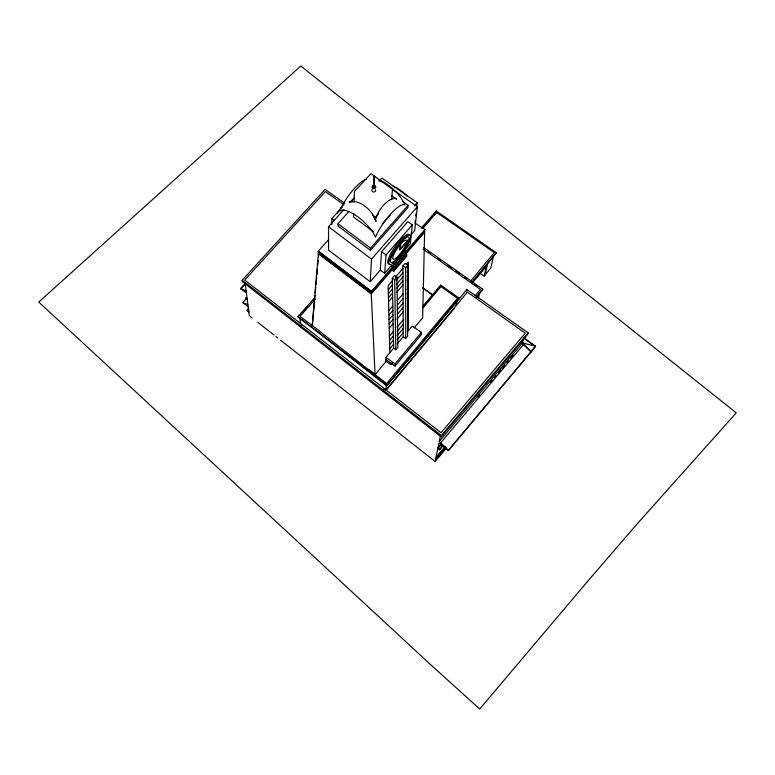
<?xml version="1.0" encoding="UTF-8"?>
<svg xmlns="http://www.w3.org/2000/svg" width="775" height="775" viewBox="0 0 775 775"><rect width="100%" height="100%" fill="white"/><g stroke="black" fill="none" stroke-linecap="round" stroke-linejoin="round"><path stroke-width="1.16" d="M405.645 254.152L406.739 254.888L406.739 256.225L393.729 271.289L392.634 270.543L392.605 269.225L393.71 269.981L393.729 271.289M407.757 265.282L407.65 336.137L405.722 338.433L403.262 336.718L402.913 265.912L405.044 263.442L407.757 265.282L405.635 267.762L405.722 338.433M402.312 201.219L408.134 205.288L407.902 207.613L370.402 250.325L338.055 226.058L337.939 223.684L349.021 211.333M406.371 264.498L408.347 262.202L408.192 330.867L412.261 326.023L421.416 332.359L421.368 334.626L395.095 366.062L385.931 359.6M353.758 213.571L353.662 217.097L373.511 231.696M354.088 201.829L354.369 191.473L371.012 173.697L392.46 189.226L391.666 199.592M373.376 187.046L374.306 187.192L374.47 176.099L373.938 176.438L373.376 187.046L374.306 187.192M373.938 176.438L374.868 176.584M370.402 250.325L370.518 248.097L408.134 205.288M343.897 209.618L328.513 226.717L328.6 250.218L370.237 281.732L371.477 259.141L417.367 206.693L393.632 190.127M375.177 219.683L375.303 217.368L378.578 213.813M328.707 239.514L318.254 251.177L318.293 253.076L371.235 293.173L373.385 290.819L373.492 288.998L392.838 266.648L391.385 265.612L384.681 273.352L380.273 270.184L381.532 251.73L407.824 221.631L412.339 224.798L410.285 243.786L404.482 250.49L404.298 252.379L391.995 266.59M414.092 327.99L422.656 317.798L424.603 232.209L371.264 293.909L375.081 374.79L386.841 360.423M384.681 273.352L386.066 254.956L412.339 224.798M344.642 203.253L325.103 189.429L242.168 280.269L242.343 281.587L441.14 436.829L527.688 334.364L528.153 332.872L466.899 289.54L386.667 385.843L311.376 327.137L312.267 325.442L318.351 253.735L318.825 253.222L320.114 254.181L320.705 253.551M392.673 268.508L392.838 266.648M382.947 391.53L383.073 390.145L384.342 388.624L441.062 432.731L525.285 333.143L467.325 292.107L385.95 389.873L244.697 280.046L325.374 191.599L343.993 204.784M384.284 389.273L384.342 388.624M374.993 374.771L312.267 325.442L314.999 295.353M315.222 292.94L315.764 286.924M315.987 284.522L316.636 277.295M316.859 274.892L317.401 268.877M317.731 265.263L318.167 260.448M318.496 256.835L318.825 253.222M385.882 390.522L386.473 384.235M386.522 383.712L457.492 298.365L440.936 286.605L423.14 307.723M386.667 385.843L459.12 298.201L440.704 285.123L422.918 306.202M400.2 249.269L400.656 244.483L400.278 244.91L399.803 249.899L408.754 239.417L399.823 249.705M415.245 220.73L414.974 223.123L424.942 229.536L405.935 251.517L405.742 253.406L404.298 252.379M415.778 215.925L416.039 213.532M416.572 208.737L417.241 202.73L381.891 178.085L379.052 181.253M417.367 206.693L414.693 230.553L411.031 234.777M424.942 229.536L424.7 231.483L373.385 290.819M472.614 282.042L496.358 252.805L436.228 210.945L434.504 213.832M422.617 228.489L436.509 212.389L494.305 252.64L470.667 281.025M440.568 286.004L440.704 285.123M456.146 305.524L457.134 300.283M458.955 299.073L459.12 298.201M466.589 291.109L466.899 289.54M280.637 340.264L435.153 461.503L438.941 443.087L448.444 450.498L535.486 346.396L524.772 338.491M448.444 450.498L439.28 441.411L440.578 435.075M441.14 436.829L441.411 435.54L528.153 332.872M435.908 457.851L436.722 458.49L435.938 457.686L445.218 446.642M437.817 448.522L439.483 449.82L442.719 445.528M478.417 298.423L479.715 292.543M480.229 273.352L484.133 276.094L486.351 266.058L472.963 282.139M485.121 274.912L487.427 264.527L472.285 282.701M423.751 247.574L482.796 289.22L476.596 297.232M493.568 255.886L490.778 268.102L484.133 276.094M406.836 241.8L406.507 243.176A11.635 2.771 -54.7 0 1 394.853 258.86A11.635 2.771 -54.7 0 1 397.294 248.446A11.635 2.771 -54.7 0 1 406.885 241.568M523.852 337.823L522.214 343.151L439.28 441.411M530.991 352.053L535.564 346.144L524.384 343.48L522.418 342.085M354.252 201.568L349.283 201.723L354.252 201.568A23.124 16.13 52.7 0 1 373.434 215.615L376.117 221.388L375.429 219.809L376.892 215.586A23.599 13.553 -64.1 0 1 392.353 198.787L395.26 198.245L396.48 199.223L391.685 195.813M524.384 343.48L440.83 442.622M475.182 295.75L480.393 289.472L423.14 249.075M475.995 297.435L482.796 289.22M386.657 389.602L454.47 308.101M471.297 282.865L496.358 252.805M393.623 348.178L395.783 349.69L397.875 347.2L396.965 277.111L394.582 275.483L392.276 278.157L393.623 348.178L385.863 357.401L385.979 361.14L390.842 364.56L392.382 362.719M395.095 366.062L395.056 363.872L421.416 332.359M448.502 450.256L531.078 351.772L522.214 343.151L531.078 351.772M397.178 343.945L403.048 336.97M439.483 449.82L442.593 446.129M436.683 456.93L444.433 447.708M436.722 458.49L446.042 447.272M435.153 461.503L446.022 448.56M389.631 344.633L393.468 340.08M397.11 335.759L403.213 328.522M423.615 306.096L430.551 297.881M432.092 296.05L435.172 292.398M436.713 290.567L439.028 287.825M389.728 348.769L393.545 344.236M397.168 339.944L403.233 332.737M477.942 396.848L479.502 394.998M490.42 382.056L491.98 380.205M494.324 377.435L495.884 375.584M498.218 372.804L500.563 370.033M502.123 368.183L504.457 365.412M506.802 362.642L508.361 360.792M510.706 358.011L513.04 355.241M441.033 444.249L437.943 447.921L439.609 449.229M438.602 447.601L441.721 443.891M389.418 336.205L393.303 331.603M396.994 327.244L403.174 319.939M389.525 340.438L393.39 335.866M397.052 331.535L403.194 324.26M389.108 323.969L393.07 319.31M397.391 314.224L403.116 307.491M389.215 328.319L393.157 323.679M396.887 319.29L403.136 311.918M388.885 315.105L392.896 310.397M397.275 305.263L403.068 298.462M407.011 293.841L408.28 292.359M389.002 319.562L392.983 314.882M397.333 309.767L403.097 303.006M407.011 298.404L408.27 296.922M388.779 310.591L392.809 305.854M397.217 300.7L403.048 293.87M407.011 289.22L408.289 287.728M388.353 293.783L392.489 288.968M396.248 284.59L402.961 276.772M407.02 272.044L408.328 270.523M388.449 297.784L392.567 292.989M396.306 288.62L402.981 280.841M407.02 276.132L408.318 274.621M388.556 301.737L392.634 296.97M396.364 292.621L403 284.861M407.02 280.172L408.309 278.671M392.324 280.802L388.149 285.646L389.835 352.693M395.386 277.256L402.923 268.499M395.783 349.69L394.659 279.785L396.965 277.111M388.256 289.743L392.412 284.909M396.19 280.502L402.942 272.655M407.02 267.908L408.338 266.387M393.71 269.981L406.739 254.888M421.203 228.276L436.228 210.945M425.02 224.769L426.599 222.948M429.767 219.306L432.13 216.564M422.627 228.422L436.509 212.389M392.121 266.677L404.414 252.466M369.956 292.921L371.002 291.72M399.406 258.889L400.985 257.067M370.237 281.732L380.273 270.184M375.11 374.393L374.199 376.166L374.955 375.303M414.422 205.956L417.241 202.73M301.766 324.425L300.613 325.742L300.671 326.992M315.222 299.169L300.022 316.403L312.267 325.442M311.376 327.137L298.055 317.314L298.017 316.607L314.669 297.745M300.458 314.592L307.665 306.416M351.182 201.519L354.427 197.925M248.891 312.17L247.089 310.174L248.717 308.373M331.845 224.595L331.836 218.666L342.279 207.07M248.174 306.687L242.817 302.705L246.838 298.075M246.392 293.037L240.667 288.552L245.539 283.204M240.696 288.813L245.549 283.495M373.492 288.998L371.341 291.361L371.235 293.173L318.293 253.076M382.472 223.636L390.484 214.878M328.513 226.717L371.477 259.141M349.234 202.866L353.623 198.555M240.667 288.552L246.101 290.799M402.913 265.912L405.635 267.762M392.276 278.157L394.659 279.785M378.801 179.771L381.765 181.844M385.863 357.401L395.056 363.872M428.565 251.798L430.532 253.183M437.41 258.036L440.365 260.119M447.243 264.972L451.176 267.753M456.088 271.221L459.042 273.294M464.942 277.46L466.908 278.845M474.775 284.396L477.72 286.479M404.482 250.49L405.935 251.517M524.752 338.791L535.486 346.396M381.532 251.73L386.066 254.956M331.836 218.666L334.422 220.517M337.939 223.684L370.518 248.097M422.598 287.612L432.353 294.577M423.102 288.368L432.944 295.391M320.85 253.057L318.254 251.177L371.341 291.361L320.85 253.057L320.889 254.946M372.417 215.247L375.303 217.368M298.017 316.607L386.735 385.068M247.148 298.801L245.694 297.716L247.225 299.431M247.893 304.546L242.817 302.705M247.089 310.174L248.794 311.434M318.351 253.735L371.264 293.909M368.726 369.326L375.168 374.325M375.013 374.509L386.541 383.46M242.168 280.269L441.411 435.54M250.296 316.462L252.195 317.944M257.881 322.41L274.001 335.052M275.89 336.544L277.789 338.026M373.434 215.615L375.429 219.809M245.181 283.728L249.347 315.716M300.109 318.147L300.38 323.34M390.803 363.039L390.842 364.56M320.094 253.464L320.114 254.181M393.09 186.252A19.53 7.711 41.5 0 1 407.282 196.191M337.493 213.018A19.976 5.638 -54.7 0 1 343.528 204.464M378.442 179.538A24.18 9.329 42.8 0 1 404.908 205.055A25.294 6.568 -53.8 0 0 390.784 213.871A25.294 6.568 -53.8 0 0 375.497 237.247A24.451 8.757 42.7 0 0 357.963 216.913A24.451 8.757 42.7 0 0 339.983 211.091A25.11 7.246 -53.9 0 1 366.304 179.161M388.895 263.887A17.883 4.272 -54.7 0 1 395.134 246.634A17.883 4.272 -54.7 0 1 409.365 234.99M375.497 189.759A1.86 1.637 3.2 0 1 374.722 191.745A1.86 1.637 3.2 0 1 372.358 191.386A1.86 1.637 3.2 0 1 372.32 189.284M586.743 582.345L479.706 709.009L430.735 664.747L38.75 302.076L300.826 65.991L736.25 412.872L637.651 523.309L586.743 582.345M396.025 260.778A17.893 4.263 -54.7 0 0 410.411 235.726A17.893 4.263 -54.7 0 0 392.596 252.989A17.893 4.263 -54.7 0 0 396.025 260.778M396.664 259.102A15.422 3.672 -54.7 0 0 409.045 237.518A15.422 3.672 -54.7 0 0 393.681 252.417A15.422 3.672 -54.7 0 0 396.664 259.102M372.765 188.267A1.86 1.637 3.2 0 0 375.778 187.279A1.86 1.637 3.2 0 0 373.269 185.467A1.86 1.637 3.2 0 0 372.765 188.267"/></g></svg>
